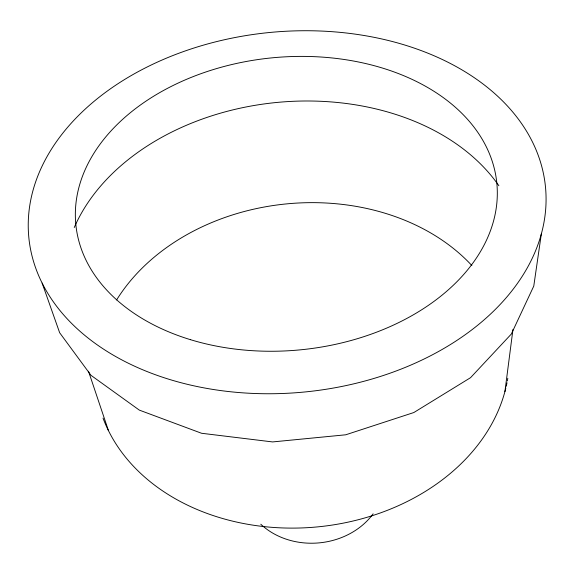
<?xml version="1.0" encoding="UTF-8"?>
<svg xmlns="http://www.w3.org/2000/svg" width="574" height="574" viewBox="0 0 574 574"><rect width="100%" height="100%" fill="white"/><g stroke="black" fill="none" stroke-linecap="round" stroke-linejoin="round"><path stroke-width="0.86" d="M504.919 391.619L512.962 329.433M541.325 233.97A259.563 180.602 -5.6 0 1 117.311 357.444A259.563 180.602 -5.6 0 1 202.83 45.31A259.563 180.602 -5.6 0 1 541.325 233.97L533.777 286.082L511.305 334.068L470.551 377.678L413.825 412.541L345.713 434.798L272.578 441.93L201.56 433.27L139.317 410.109L90.993 375.331L59.653 332.741L42.132 283.09M88.489 371.213L108.457 430.644M507.803 378.259A207.702 162.241 -5.6 0 1 507.337 380.942M506.993 382.736A207.702 162.241 -5.6 0 1 506.232 386.302M505.816 388.081A207.702 162.241 -5.6 0 1 311.833 527.377A207.702 162.241 -5.6 0 1 103.026 418.116M116.615 299.937A207.702 162.241 -5.6 0 1 471.878 265.568M74.254 227.534A230.203 167.608 -5.6 0 1 276.273 102.509A230.203 167.608 -5.6 0 1 498.871 185.732M373.122 513.83A70.523 59.918 -5.6 0 1 260.783 524.206M190.475 339.679A211.512 146.686 -5.6 0 0 497.034 185.517A211.512 146.686 -5.6 0 0 171.49 86.287A211.512 146.686 -5.6 0 0 190.475 339.679"/></g></svg>
